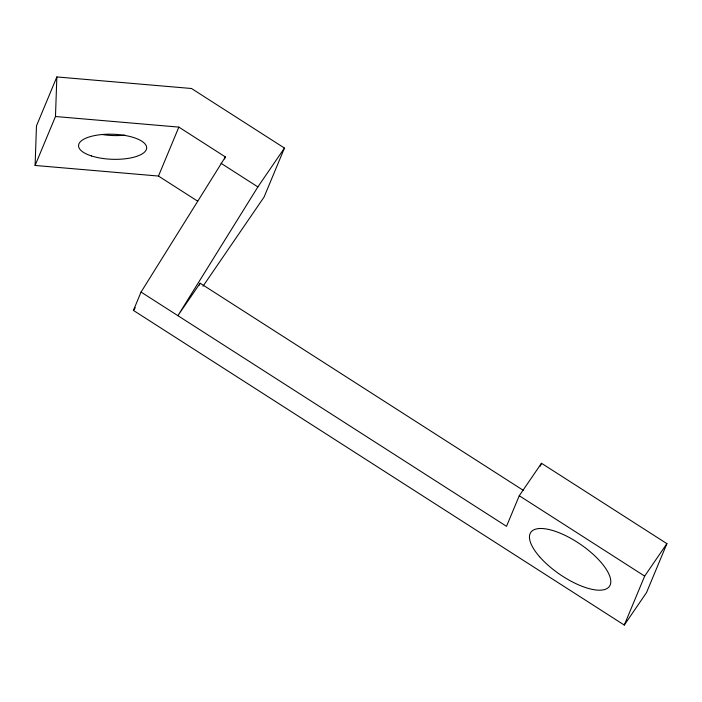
<?xml version="1.0" encoding="UTF-8"?>
<svg xmlns="http://www.w3.org/2000/svg" width="702" height="702" viewBox="0 0 702 702"><rect width="100%" height="100%" fill="white"/><g stroke="black" fill="none" stroke-linecap="round" stroke-linejoin="round"><path stroke-width="1.05" d="M197.71 201.202L158.476 176.053L35.1 165.461L36.478 125.886L56.853 76.939L191.506 88.505L284.459 148.078L264.084 197.034L202.983 286.249M35.1 165.461L55.476 116.514L56.853 76.939M158.476 176.053L178.852 127.106L225.386 156.932L224.552 158.933M141.058 292.058L506.519 526.324L519.261 495.726L541.488 463.267L666.9 543.646L646.524 592.593L624.289 625.061L133.415 310.416L141.058 292.058L225.386 156.932M199.324 285.144L200.131 283.213L523.218 490.303M540.259 466.225L541.488 463.267M624.289 625.061L644.664 576.114L666.9 543.646M284.459 148.078L257.871 186.907L177.896 315.672L200.131 283.213M133.415 310.416L135.267 307.713M55.476 116.514L178.852 127.106M221.033 163.294L257.871 186.907M519.261 495.726L644.664 576.114M125 135.161A34.065 12.522 2 0 1 102.044 134.486M91.514 155.967A34.065 12.522 2 0 0 146.306 149.596A34.065 12.522 2 0 0 100.026 134.74A34.065 12.522 2 0 0 91.514 155.967M539.601 556.756A47.692 18.226 34.4 0 0 608.669 587.258A47.692 18.226 34.4 0 0 562.109 534.003A47.692 18.226 34.4 0 0 539.601 556.756"/></g></svg>
